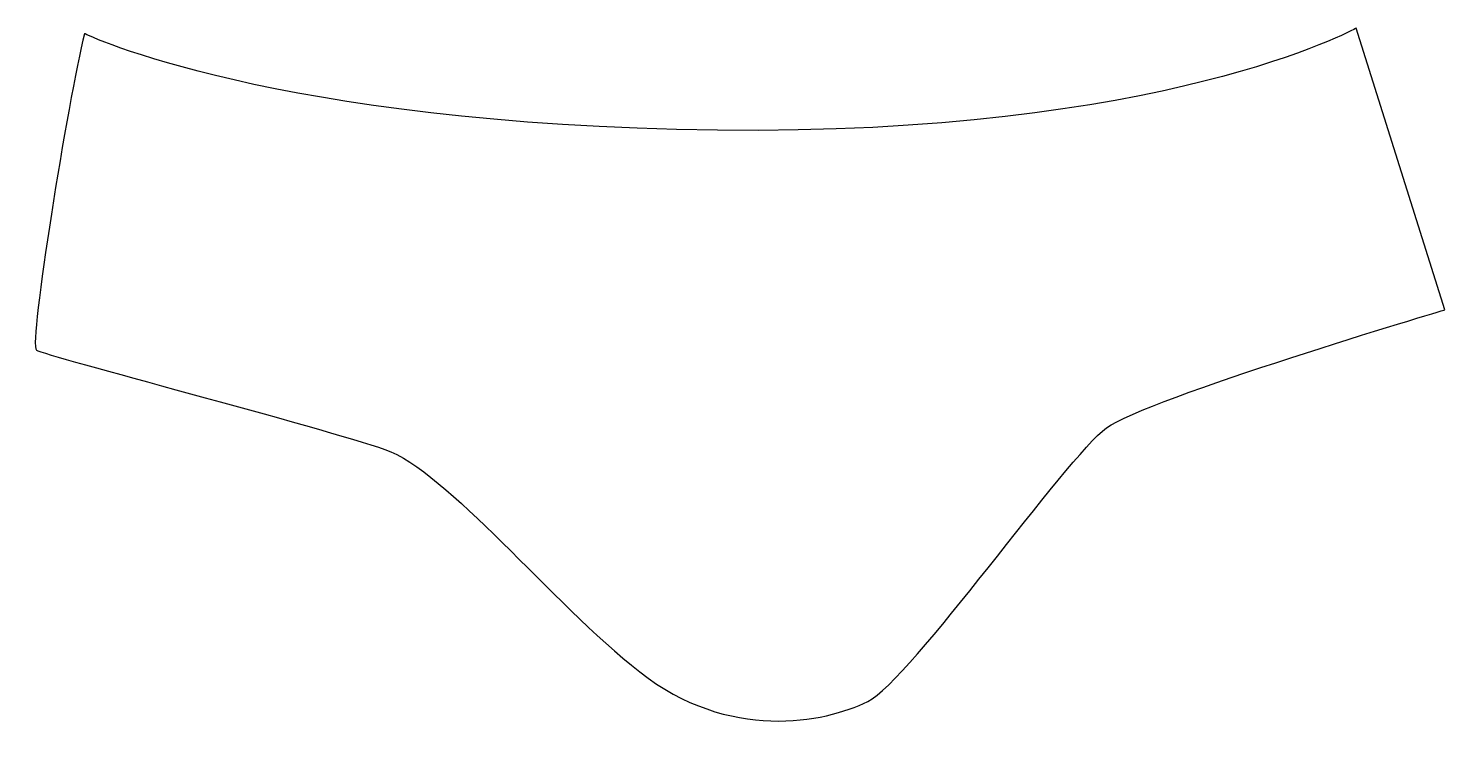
# Model space of a CAD drawing. Header units: centimetres. Extents: x -8.7 to 8.6, y -4.5 to 4.2.
import ezdxf

# ---------------------------------------------------------------- set-up
doc = ezdxf.new("R2010")
doc.units = ezdxf.units.CM
doc.header["$MEASUREMENT"] = 0
doc.layers.add('Camada 1', color=7, linetype='Continuous')

msp = doc.modelspace()

# ---------------------------------------------------------------- linework, layer by layer
at = {"layer": 'Camada 1'}
msp.add_open_spline([(-7.98612, 4.15541), (-7.98612, 4.15541), (-5.69856, 3.04424), (-0.27344, 2.97873), (-0.27344, 2.97873), (5.15156, 2.91349), (7.50495, 4.22063), (7.50495, 4.22063), (7.50495, 4.22063), (7.50495, 4.22063), (8.58527, 0.78928), (8.58527, 0.78928), (8.58527, 0.78928), (8.58527, 0.78928), (4.95558, -0.28929), (4.46523, -0.64889), (4.46523, -0.64889), (3.97517, -1.00822), (2.07951, -3.72091), (1.55653, -3.98211), (1.55653, -3.98211), (1.03385, -4.2436), (-0.1427, -4.47246), (-1.22109, -3.62278), (-1.22109, -3.62278), (-2.29966, -2.7731), (-3.57419, -1.17155), (-4.3259, -0.91009), (-4.3259, -0.91009), (-5.07761, -0.64889), (-8.4743, 0.23368), (-8.57244, 0.29892), (-8.57244, 0.29892), (-8.67038, 0.36444), (-8.18225, 3.37095), (-7.98612, 4.15541)], degree=3, knots=[0, 0, 0, 0, 0.1, 0.1, 0.1, 0.1, 0.2, 0.2, 0.2, 0.2, 0.3, 0.3, 0.3, 0.3, 0.4, 0.4, 0.4, 0.4, 0.5, 0.5, 0.5, 0.5, 0.6, 0.6, 0.6, 0.6, 0.7, 0.7, 0.7, 0.7, 0.8, 0.8, 0.8, 0.8, 1, 1, 1, 1], dxfattribs=at)

doc.saveas('drawing.dxf')
